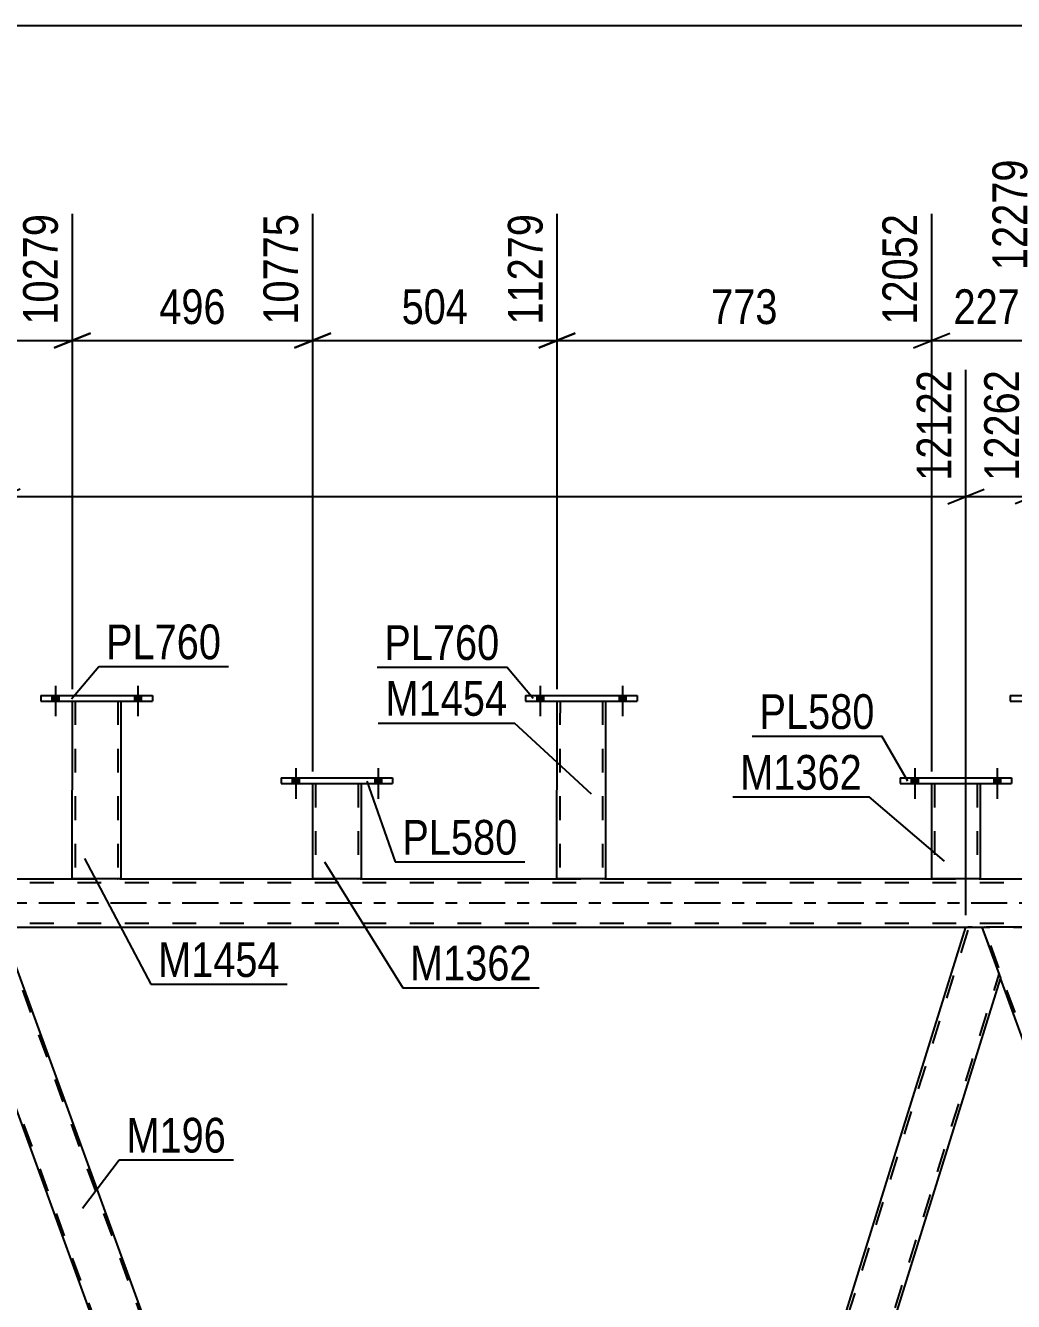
# Model space of a CAD drawing. Header units: millimetres. Extents: x -598 to 243, y -441 to 153.
# Drawn here: x -146.1 to -64.6, y -32.2 to 73 of the extents above; entities that cross this region are included whole.
import ezdxf

# ---------------------------------------------------------------- set-up
doc = ezdxf.new("R2010")
doc.units = ezdxf.units.MM
doc.linetypes.add('DXK_LINE_DOT2', pattern=[3.9198, 1.9599, -1.9599])
doc.linetypes.add('DXK_LINE_DOT3', pattern=[5.9187, 2.979, -0.9799, 0.9799, -0.9799])
doc.styles.add('Arial Narrow', font='ARIALN.TTF', dxfattribs={"height": 0.2})

# ---------------------------------------------------------------- blocks, each defined once
blk = doc.blocks.new('Part-318889849-1607 - 1356')
at = {"color": 7, "linetype": 'DXK_LINE_DOT2'}
for p, q in [((-553.39, 2.32), (-1.04, 2.32)), ((-142.24, 2.64), (-138.24, 2.64)), ((-122.4, 2.64), (-118.4, 2.64)), ((-102.24, 2.64), (-98.24, 2.64)), ((-71.32, 2.64), (-67.32, 2.64)), ((-553.39, -1.04), (-1.04, -1.04)), ((-68.49, -1.36), (-62.92, -1.36))]:
    blk.add_line(p, q, dxfattribs=at)
at = {"color": 2, "linetype": 'Continuous'}
for p, q in [((-169.48, 2.64), (-142.24, 2.64)), ((-138.24, 2.64), (-122.4, 2.64)), ((-118.4, 2.64), (-102.24, 2.64)), ((-98.24, 2.64), (-71.32, 2.64)), ((-67.32, 2.64), (-62.24, 2.64)), ((-148.05, -1.36), (-68.49, -1.36))]:
    blk.add_line(p, q, dxfattribs=at)
at = {"color": 7, "linetype": 'DXK_LINE_DOT3'}
blk.add_line((-553.39, 0.64), (-1.04, 0.64), dxfattribs=at)
blk = doc.blocks.new('Part-318889849-2072 - 1356')
at = {"color": 2, "linetype": 'Continuous'}
for p, q in [((-64.84, 17.76), (-64.84, 17.28)), ((-64.84, 17.76), (-55.64, 17.76)), ((-64.84, 17.28), (-55.64, 17.28)), ((-55.64, 17.76), (-55.64, 17.28))]:
    blk.add_line(p, q, dxfattribs=at)
blk = doc.blocks.new('Part-318889849-2066 - 1356')
at = {"color": 2, "linetype": 'Continuous'}
for p, q in [((-104.83, 17.76), (-104.83, 17.28)), ((-104.83, 17.76), (-95.63, 17.76)), ((-104.83, 17.28), (-95.63, 17.28)), ((-95.63, 17.76), (-95.63, 17.28))]:
    blk.add_line(p, q, dxfattribs=at)
blk = doc.blocks.new('Part-318889849-1456 - 1356')
at = {"color": 2, "linetype": 'Continuous'}
for p, q in [((-122.4, 2.64), (-122.4, 10.48)), ((-118.4, 10.48), (-118.4, 2.64)), ((-121.92, 2.64), (-122.4, 2.64)), ((-118.44, 2.64), (-121.92, 2.64)), ((-118.4, 2.64), (-118.44, 2.64))]:
    blk.add_line(p, q, dxfattribs=at)
at = {"color": 7, "linetype": 'DXK_LINE_DOT2'}
for p, q in [((-122.4, 10.48), (-118.4, 10.48)), ((-122.16, 10.48), (-122.16, 2.64)), ((-118.64, 10.48), (-118.64, 2.64)), ((-118.66, 2.64), (-118.64, 2.64))]:
    blk.add_line(p, q, dxfattribs=at)
blk = doc.blocks.new('Bolt-318889849-1804 - 1356')
at = {"linetype": 'Continuous'}
for points in [[(-143.91, 17.28), (-143.35, 17.28), (-143.35, 17.76), (-143.91, 17.76)], [(-143.91, 17.28), (-143.35, 17.28), (-143.35, 17.76), (-143.91, 17.76)], [(-137.11, 17.28), (-136.55, 17.28), (-136.55, 17.76), (-137.11, 17.76)], [(-137.11, 17.28), (-136.55, 17.28), (-136.55, 17.76), (-137.11, 17.76)]]:
    blk.add_hatch(color=1, dxfattribs=at).paths.add_polyline_path(points)
at = {"color": 1, "linetype": 'Continuous'}
for p, q in [((-143.63, 18.56), (-143.63, 16.04)), ((-143.63, 18.56), (-143.63, 16.04)), ((-136.83, 18.56), (-136.83, 16.04)), ((-136.83, 18.56), (-136.83, 16.04)), ((-143.91, 17.76), (-143.91, 17.28)), ((-143.91, 17.76), (-143.91, 17.28)), ((-143.35, 17.76), (-143.35, 17.28)), ((-143.35, 17.76), (-143.35, 17.28)), ((-137.11, 17.76), (-137.11, 17.28)), ((-137.11, 17.76), (-137.11, 17.28)), ((-136.55, 17.76), (-136.55, 17.28)), ((-136.55, 17.76), (-136.55, 17.28))]:
    blk.add_line(p, q, dxfattribs=at)
blk = doc.blocks.new('Part-318889849-1720 - 1356')
at = {"color": 7, "linetype": 'DXK_LINE_DOT2'}
for p, q in [((-108.02, -122.58), (-152.14, -1.36)), ((-104.1, -122.58), (-148.22, -1.36))]:
    blk.add_line(p, q, dxfattribs=at)
at = {"color": 2, "linetype": 'Continuous'}
for p, q in [((-105.68, -117.76), (-148.05, -1.36)), ((-109.94, -117.76), (-150.78, -5.56))]:
    blk.add_line(p, q, dxfattribs=at)
blk = doc.blocks.new('Part-318889849-1888 - 1356')
at = {"color": 2, "linetype": 'Continuous'}
for p, q in [((-67.17, -1.36), (-67.15, -1.36)), ((-67.15, -1.36), (-67.07, -1.36)), ((-67.07, -1.36), (-66.83, -1.36)), ((-62.92, -1.36), (-66.83, -1.36)), ((-23.05, -122.58), (-65.65, -5.56))]:
    blk.add_line(p, q, dxfattribs=at)
at = {"color": 7, "linetype": 'DXK_LINE_DOT2'}
for p, q in [((-67.17, -1.36), (-67.07, -1.36)), ((-67.17, -1.36), (-65.65, -5.56)), ((-22.88, -122.58), (-67, -1.36)), ((-66.99, -1.36), (-67, -1.36)), ((-67, -1.36), (-66.99, -1.36)), ((-66.96, -1.36), (-66.99, -1.36))]:
    blk.add_line(p, q, dxfattribs=at)
blk = doc.blocks.new('Part-318889849-1775 - 1356')
at = {"color": 2, "linetype": 'Continuous'}
for p, q in [((-125, 10.96), (-125, 10.48)), ((-125, 10.96), (-115.8, 10.96)), ((-115.8, 10.96), (-115.8, 10.48)), ((-125, 10.48), (-115.8, 10.48))]:
    blk.add_line(p, q, dxfattribs=at)
blk = doc.blocks.new('Bolt-318889849-1776 - 1356')
at = {"linetype": 'Continuous'}
for points in [[(-103.91, 17.28), (-103.35, 17.28), (-103.35, 17.76), (-103.91, 17.76)], [(-103.91, 17.28), (-103.35, 17.28), (-103.35, 17.76), (-103.91, 17.76)], [(-97.11, 17.28), (-96.55, 17.28), (-96.55, 17.76), (-97.11, 17.76)], [(-97.11, 17.28), (-96.55, 17.28), (-96.55, 17.76), (-97.11, 17.76)]]:
    blk.add_hatch(color=1, dxfattribs=at).paths.add_polyline_path(points)
at = {"color": 1, "linetype": 'Continuous'}
for p, q in [((-103.63, 18.56), (-103.63, 16.04)), ((-103.63, 18.56), (-103.63, 16.04)), ((-96.83, 18.56), (-96.83, 16.04)), ((-96.83, 18.56), (-96.83, 16.04)), ((-103.91, 17.76), (-103.91, 17.28)), ((-103.91, 17.76), (-103.91, 17.28)), ((-103.35, 17.76), (-103.35, 17.28)), ((-103.35, 17.76), (-103.35, 17.28)), ((-97.11, 17.76), (-97.11, 17.28)), ((-97.11, 17.76), (-97.11, 17.28)), ((-96.55, 17.76), (-96.55, 17.28)), ((-96.55, 17.76), (-96.55, 17.28))]:
    blk.add_line(p, q, dxfattribs=at)
blk = doc.blocks.new('Bolt-318889849-1803 - 1356')
at = {"linetype": 'Continuous'}
for points in [[(-73, 10.48), (-72.44, 10.48), (-72.44, 10.96), (-73, 10.96)], [(-73, 10.48), (-72.44, 10.48), (-72.44, 10.96), (-73, 10.96)], [(-66.2, 10.48), (-65.64, 10.48), (-65.64, 10.96), (-66.2, 10.96)], [(-66.2, 10.48), (-65.64, 10.48), (-65.64, 10.96), (-66.2, 10.96)]]:
    blk.add_hatch(color=1, dxfattribs=at).paths.add_polyline_path(points)
at = {"color": 1, "linetype": 'Continuous'}
for p, q in [((-72.72, 11.76), (-72.72, 9.24)), ((-72.72, 11.76), (-72.72, 9.24)), ((-65.92, 11.76), (-65.92, 9.24)), ((-65.92, 11.76), (-65.92, 9.24)), ((-73, 10.96), (-73, 10.48)), ((-73, 10.96), (-73, 10.48)), ((-72.44, 10.96), (-72.44, 10.48)), ((-72.44, 10.96), (-72.44, 10.48)), ((-66.2, 10.96), (-66.2, 10.48)), ((-66.2, 10.96), (-66.2, 10.48)), ((-65.64, 10.96), (-65.64, 10.48)), ((-65.64, 10.96), (-65.64, 10.48))]:
    blk.add_line(p, q, dxfattribs=at)
blk = doc.blocks.new('Bolt-318889849-1805 - 1356')
at = {"linetype": 'Continuous'}
for points in [[(-124.08, 10.48), (-123.52, 10.48), (-123.52, 10.96), (-124.08, 10.96)], [(-124.08, 10.48), (-123.52, 10.48), (-123.52, 10.96), (-124.08, 10.96)], [(-117.28, 10.48), (-116.72, 10.48), (-116.72, 10.96), (-117.28, 10.96)], [(-117.28, 10.48), (-116.72, 10.48), (-116.72, 10.96), (-117.28, 10.96)]]:
    blk.add_hatch(color=1, dxfattribs=at).paths.add_polyline_path(points)
at = {"color": 1, "linetype": 'Continuous'}
for p, q in [((-123.8, 11.76), (-123.8, 9.24)), ((-123.8, 11.76), (-123.8, 9.24)), ((-117, 11.76), (-117, 9.24)), ((-117, 11.76), (-117, 9.24)), ((-124.08, 10.96), (-124.08, 10.48)), ((-124.08, 10.96), (-124.08, 10.48)), ((-123.52, 10.96), (-123.52, 10.48)), ((-123.52, 10.96), (-123.52, 10.48)), ((-117.28, 10.96), (-117.28, 10.48)), ((-117.28, 10.96), (-117.28, 10.48)), ((-116.72, 10.96), (-116.72, 10.48)), ((-116.72, 10.96), (-116.72, 10.48))]:
    blk.add_line(p, q, dxfattribs=at)
blk = doc.blocks.new('Part-318889849-1878 - 1356')
at = {"color": 2, "linetype": 'Continuous'}
for p, q in [((-73.92, 10.96), (-73.92, 10.48)), ((-73.92, 10.96), (-64.72, 10.96)), ((-64.72, 10.96), (-64.72, 10.48)), ((-73.92, 10.48), (-64.72, 10.48))]:
    blk.add_line(p, q, dxfattribs=at)
blk = doc.blocks.new('Part-318889849-1883 - 1356')
at = {"color": 2, "linetype": 'Continuous'}
for p, q in [((-71.32, 2.64), (-71.32, 10.48)), ((-67.32, 10.48), (-67.32, 2.64)), ((-70.84, 2.64), (-71.32, 2.64)), ((-67.36, 2.64), (-70.84, 2.64)), ((-67.32, 2.64), (-67.36, 2.64))]:
    blk.add_line(p, q, dxfattribs=at)
at = {"color": 7, "linetype": 'DXK_LINE_DOT2'}
for p, q in [((-71.32, 10.48), (-67.32, 10.48)), ((-71.08, 10.48), (-71.08, 2.64)), ((-67.56, 10.48), (-67.56, 2.64)), ((-67.58, 2.64), (-67.56, 2.64))]:
    blk.add_line(p, q, dxfattribs=at)
blk = doc.blocks.new('Part-318889849-1943 - 1356')
at = {"color": 7, "linetype": 'DXK_LINE_DOT2'}
for p, q in [((-105.06, -119.48), (-68.24, -1.36)), ((-67.99, -1.36), (-68.35, -1.36)), ((-102.34, -122.58), (-65.76, -5.24)), ((-65.65, -5.56), (-65.63, -5.61))]:
    blk.add_line(p, q, dxfattribs=at)
at = {"color": 2, "linetype": 'Continuous'}
for p, q in [((-104.78, -117.76), (-68.49, -1.36)), ((-68.49, -1.36), (-68.45, -1.36)), ((-68.45, -1.36), (-67.99, -1.36)), ((-67.99, -1.36), (-67.17, -1.36)), ((-67.17, -1.36), (-65.65, -5.56)), ((-100.59, -117.76), (-65.63, -5.61))]:
    blk.add_line(p, q, dxfattribs=at)
blk = doc.blocks.new('Part-318889849-2055 - 1356')
at = {"color": 2, "linetype": 'Continuous'}
for p, q in [((-142.24, 2.64), (-142.23, 17.28)), ((-138.23, 17.28), (-138.24, 2.64)), ((-141.76, 2.64), (-142.24, 2.64)), ((-138.27, 2.64), (-141.76, 2.64)), ((-138.24, 2.64), (-138.27, 2.64))]:
    blk.add_line(p, q, dxfattribs=at)
at = {"color": 7, "linetype": 'DXK_LINE_DOT2'}
for p, q in [((-142.23, 17.28), (-138.23, 17.28)), ((-141.99, 17.28), (-142, 2.64)), ((-138.47, 17.28), (-138.48, 2.64)), ((-138.5, 2.64), (-138.48, 2.64))]:
    blk.add_line(p, q, dxfattribs=at)
blk = doc.blocks.new('Part-318889849-2056 - 1356')
at = {"color": 2, "linetype": 'Continuous'}
for p, q in [((-144.83, 17.76), (-144.83, 17.28)), ((-144.83, 17.76), (-135.63, 17.76)), ((-144.83, 17.28), (-135.63, 17.28)), ((-135.63, 17.76), (-135.63, 17.28))]:
    blk.add_line(p, q, dxfattribs=at)
blk = doc.blocks.new('Part-318889849-2061 - 1356')
at = {"color": 2, "linetype": 'Continuous'}
for p, q in [((-102.24, 2.64), (-102.23, 17.28)), ((-98.23, 17.28), (-98.24, 2.64)), ((-101.76, 2.64), (-102.24, 2.64)), ((-98.27, 2.64), (-101.76, 2.64)), ((-98.24, 2.64), (-98.27, 2.64))]:
    blk.add_line(p, q, dxfattribs=at)
at = {"color": 7, "linetype": 'DXK_LINE_DOT2'}
for p, q in [((-102.23, 17.28), (-98.23, 17.28)), ((-101.99, 17.28), (-102, 2.64)), ((-98.47, 17.28), (-98.48, 2.64)), ((-98.5, 2.64), (-98.48, 2.64))]:
    blk.add_line(p, q, dxfattribs=at)
blk = doc.blocks.new('StraightDimension-318889849-65539 - 64094')
at = {"color": 7, "linetype": 'Continuous'}
blk.add_line((-550.38, 73.01), (162.39, 73.01), dxfattribs=at)
blk = doc.blocks.new('StraightDimension-318889849-62044 - 1356')
at = {"color": 7, "linetype": 'Continuous'}
for p, q in [((-142.23, 18.28), (-142.23, 57.48)), ((-122.4, 11.48), (-122.4, 57.48)), ((-140.73, 47.64), (-143.73, 46.44)), ((-123.9, 46.44), (-120.9, 47.64)), ((-142.23, 47.04), (-122.4, 47.04))]:
    blk.add_line(p, q, dxfattribs=at)
at = {"color": 0}
blk.add_wipeout([(-128.97, 47.79), (-128.97, 51.99), (-135.66, 51.99), (-135.66, 47.79)], dxfattribs=at)
at = {"color": 3, "style": 'Arial Narrow'}
blk.add_text('496', height=2.863, dxfattribs=at).set_placement((-135.06, 48.39))
at = {"color": 0, "linetype": 'Continuous'}
blk.add_wipeout([(-123, 58.08), (-127.2, 58.08), (-127.2, 47.74), (-123, 47.74)], dxfattribs=at)
at = {"color": 3, "linetype": 'Continuous', "style": 'Arial Narrow'}
blk.add_text('10775', height=2.863, rotation=90.0002, dxfattribs=at).set_placement((-123.6, 48.34))
blk = doc.blocks.new('StraightDimension-318889849-62874 - 1356')
at = {"color": 7, "linetype": 'Continuous'}
for p, q in [((-148.05, -0.36), (-148.05, 44.61)), ((-68.49, -0.36), (-68.49, 44.61)), ((-146.55, 34.76), (-149.55, 33.56)), ((-69.99, 33.56), (-66.99, 34.76)), ((-148.05, 34.16), (-68.49, 34.16))]:
    blk.add_line(p, q, dxfattribs=at)
at = {"color": 0, "linetype": 'Continuous'}
blk.add_wipeout([(-69.09, 45.21), (-73.29, 45.21), (-73.29, 34.86), (-69.09, 34.86)], dxfattribs=at)
at = {"color": 3, "linetype": 'Continuous', "style": 'Arial Narrow'}
blk.add_text('12122', height=2.863, rotation=90.0002, dxfattribs=at).set_placement((-69.69, 35.46))
blk = doc.blocks.new('StraightDimension-318889849-62041 - 1356')
at = {"color": 7, "linetype": 'Continuous'}
for p, q in [((-62.24, 18.28), (-62.24, 61.98)), ((-71.32, 11.48), (-71.32, 57.48)), ((-72.82, 46.44), (-69.82, 47.64)), ((-60.74, 47.64), (-63.74, 46.44)), ((-71.32, 47.04), (-62.24, 47.04))]:
    blk.add_line(p, q, dxfattribs=at)
at = {"color": 0}
blk.add_wipeout([(-63.44, 47.79), (-63.44, 51.99), (-70.12, 51.99), (-70.12, 47.79)], dxfattribs=at)
at = {"color": 3, "style": 'Arial Narrow'}
blk.add_text('227', height=2.863, dxfattribs=at).set_placement((-69.52, 48.39))
at = {"color": 0, "linetype": 'Continuous'}
blk.add_wipeout([(-62.84, 62.58), (-67.04, 62.58), (-67.04, 52.24), (-62.84, 52.24)], dxfattribs=at)
at = {"color": 3, "linetype": 'Continuous', "style": 'Arial Narrow'}
blk.add_text('12279', height=2.863, rotation=90.0002, dxfattribs=at).set_placement((-63.44, 52.84))
blk = doc.blocks.new('StraightDimension-318889849-62042 - 1356')
at = {"color": 7, "linetype": 'Continuous'}
for p, q in [((-102.23, 18.28), (-102.23, 57.48)), ((-71.32, 11.48), (-71.32, 57.48)), ((-100.73, 47.64), (-103.73, 46.44)), ((-72.82, 46.44), (-69.82, 47.64)), ((-102.23, 47.04), (-71.32, 47.04))]:
    blk.add_line(p, q, dxfattribs=at)
at = {"color": 0}
blk.add_wipeout([(-83.43, 47.79), (-83.43, 51.99), (-90.12, 51.99), (-90.12, 47.79)], dxfattribs=at)
at = {"color": 3, "style": 'Arial Narrow'}
blk.add_text('773', height=2.863, dxfattribs=at).set_placement((-89.52, 48.39))
at = {"color": 0, "linetype": 'Continuous'}
blk.add_wipeout([(-71.92, 58.08), (-76.12, 58.08), (-76.12, 47.74), (-71.92, 47.74)], dxfattribs=at)
at = {"color": 3, "linetype": 'Continuous', "style": 'Arial Narrow'}
blk.add_text('12052', height=2.863, rotation=90.0002, dxfattribs=at).set_placement((-72.52, 48.34))
blk = doc.blocks.new('StraightDimension-318889849-62043 - 1356')
at = {"color": 7, "linetype": 'Continuous'}
for p, q in [((-122.4, 11.48), (-122.4, 57.48)), ((-102.23, 18.28), (-102.23, 57.48)), ((-120.9, 47.64), (-123.9, 46.44)), ((-103.73, 46.44), (-100.73, 47.64)), ((-122.4, 47.04), (-102.23, 47.04))]:
    blk.add_line(p, q, dxfattribs=at)
at = {"color": 0}
blk.add_wipeout([(-108.97, 47.79), (-108.97, 51.99), (-115.66, 51.99), (-115.66, 47.79)], dxfattribs=at)
at = {"color": 3, "style": 'Arial Narrow'}
blk.add_text('504', height=2.863, dxfattribs=at).set_placement((-115.06, 48.39))
at = {"color": 0, "linetype": 'Continuous'}
blk.add_wipeout([(-102.83, 58.08), (-107.03, 58.08), (-107.03, 47.74), (-102.83, 47.74)], dxfattribs=at)
at = {"color": 3, "linetype": 'Continuous', "style": 'Arial Narrow'}
blk.add_text('11279', height=2.863, rotation=90.0002, dxfattribs=at).set_placement((-103.43, 48.34))
blk = doc.blocks.new('StraightDimension-318889849-62045 - 1356')
at = {"color": 7, "linetype": 'Continuous'}
for p, q in [((-173.48, 11.48), (-173.48, 60.15)), ((-142.23, 18.28), (-142.23, 57.48)), ((-171.98, 47.64), (-174.98, 46.44)), ((-143.73, 46.44), (-140.73, 47.64)), ((-173.48, 47.04), (-142.23, 47.04))]:
    blk.add_line(p, q, dxfattribs=at)
at = {"color": 0}
blk.add_wipeout([(-154.52, 47.79), (-154.52, 51.99), (-161.2, 51.99), (-161.2, 47.79)], dxfattribs=at)
at = {"color": 3, "style": 'Arial Narrow'}
blk.add_text('781', height=2.863, dxfattribs=at).set_placement((-160.6, 48.39))
at = {"color": 0, "linetype": 'Continuous'}
blk.add_wipeout([(-142.83, 58.08), (-147.03, 58.08), (-147.03, 47.74), (-142.83, 47.74)], dxfattribs=at)
at = {"color": 3, "linetype": 'Continuous', "style": 'Arial Narrow'}
blk.add_text('10279', height=2.863, rotation=90.0002, dxfattribs=at).set_placement((-143.43, 48.34))
blk = doc.blocks.new('StraightDimension-318889849-62873 - 1356')
at = {"color": 7, "linetype": 'Continuous'}
for p, q in [((-68.49, -0.36), (-68.49, 44.61)), ((-62.92, -0.36), (-62.92, 44.61)), ((-69.99, 33.56), (-66.99, 34.76)), ((-61.42, 34.76), (-64.42, 33.56)), ((-68.49, 34.16), (-62.92, 34.16))]:
    blk.add_line(p, q, dxfattribs=at)
at = {"color": 0, "linetype": 'Continuous'}
blk.add_wipeout([(-63.52, 45.21), (-67.72, 45.21), (-67.72, 34.86), (-63.52, 34.86)], dxfattribs=at)
at = {"color": 3, "linetype": 'Continuous', "style": 'Arial Narrow'}
blk.add_text('12262', height=2.863, rotation=90.0002, dxfattribs=at).set_placement((-64.12, 35.46))
blk = doc.blocks.new('Mark-318889849-1452 - 1356')
at = {"color": 30, "linetype": 'Continuous'}
for p, q in [((-121.43, 4.02), (-114.97, -6.35)), ((-114.97, -6.35), (-103.72, -6.35))]:
    blk.add_line(p, q, dxfattribs=at)
at = {"color": 0}
blk.add_wipeout([(-104.32, -5.75), (-104.32, -2.75), (-114.37, -2.75), (-114.37, -5.75)], dxfattribs=at)
blk.add_wipeout([(-104.32, -5.75), (-104.32, -2.75), (-114.37, -2.75), (-114.37, -5.75)], dxfattribs=at)
at = {"color": 3, "style": 'Arial Narrow'}
blk.add_text('M1362', height=2.863, dxfattribs=at).set_placement((-114.37, -5.75))
blk = doc.blocks.new('Mark-318889849-1716 - 1356')
at = {"color": 30, "linetype": 'Continuous'}
for p, q in [((-141.38, -24.54), (-138.37, -20.55)), ((-138.37, -20.55), (-128.94, -20.55))]:
    blk.add_line(p, q, dxfattribs=at)
at = {"color": 0}
blk.add_wipeout([(-129.54, -19.95), (-129.54, -16.95), (-137.77, -16.95), (-137.77, -19.95)], dxfattribs=at)
blk.add_wipeout([(-129.54, -19.95), (-129.54, -16.95), (-137.77, -16.95), (-137.77, -19.95)], dxfattribs=at)
at = {"color": 3, "style": 'Arial Narrow'}
blk.add_text('M196', height=2.863, dxfattribs=at).set_placement((-137.77, -19.95))
blk = doc.blocks.new('Mark-318889849-2062 - 1356')
at = {"color": 30, "linetype": 'Continuous'}
for p in [(-117.09, 20.08), (-104.21, 17.51)]:
    blk.add_line(p, (-106.39, 20.08), dxfattribs=at)
at = {"color": 0}
blk.add_wipeout([(-106.99, 20.68), (-106.99, 23.68), (-116.49, 23.68), (-116.49, 20.68)], dxfattribs=at)
blk.add_wipeout([(-106.99, 20.68), (-106.99, 23.68), (-116.49, 23.68), (-116.49, 20.68)], dxfattribs=at)
at = {"color": 3, "style": 'Arial Narrow'}
blk.add_text('PL760', height=2.863, dxfattribs=at).set_placement((-116.49, 20.68))
blk = doc.blocks.new('Mark-318889849-1771 - 1356')
at = {"color": 30, "linetype": 'Continuous'}
for p, q in [((-117.92, 10.68), (-115.6, 4.02)), ((-115.6, 4.02), (-104.89, 4.02))]:
    blk.add_line(p, q, dxfattribs=at)
at = {"color": 0}
blk.add_wipeout([(-105.49, 4.62), (-105.49, 7.62), (-115, 7.62), (-115, 4.62)], dxfattribs=at)
blk.add_wipeout([(-105.49, 4.62), (-105.49, 7.62), (-115, 7.62), (-115, 4.62)], dxfattribs=at)
at = {"color": 3, "style": 'Arial Narrow'}
blk.add_text('PL580', height=2.863, dxfattribs=at).set_placement((-115, 4.62))
blk = doc.blocks.new('Mark-318889849-61868 - 1356')
at = {"color": 30, "linetype": 'Continuous'}
for p, q in [((-142.3, 17.48), (-140.05, 20.14)), ((-140.05, 20.14), (-129.35, 20.14))]:
    blk.add_line(p, q, dxfattribs=at)
at = {"color": 0}
blk.add_wipeout([(-129.95, 20.74), (-129.95, 23.74), (-139.45, 23.74), (-139.45, 20.74)], dxfattribs=at)
blk.add_wipeout([(-129.95, 20.74), (-129.95, 23.74), (-139.45, 23.74), (-139.45, 20.74)], dxfattribs=at)
at = {"color": 3, "style": 'Arial Narrow'}
blk.add_text('PL760', height=2.863, dxfattribs=at).set_placement((-139.45, 20.74))
blk = doc.blocks.new('Mark-318889849-1874 - 1356')
at = {"color": 30, "linetype": 'Continuous'}
for p in [(-86.13, 14.39), (-73.3, 10.68)]:
    blk.add_line(p, (-75.43, 14.39), dxfattribs=at)
at = {"color": 0}
blk.add_wipeout([(-76.03, 14.99), (-76.03, 17.99), (-85.53, 17.99), (-85.53, 14.99)], dxfattribs=at)
blk.add_wipeout([(-76.03, 14.99), (-76.03, 17.99), (-85.53, 17.99), (-85.53, 14.99)], dxfattribs=at)
at = {"color": 3, "style": 'Arial Narrow'}
blk.add_text('PL580', height=2.863, dxfattribs=at).set_placement((-85.53, 14.99))
blk = doc.blocks.new('Mark-318889849-1879 - 1356')
at = {"color": 30, "linetype": 'Continuous'}
for p in [(-87.72, 9.38), (-70.26, 4.09)]:
    blk.add_line(p, (-76.47, 9.38), dxfattribs=at)
at = {"color": 0}
blk.add_wipeout([(-77.07, 9.98), (-77.07, 12.98), (-87.12, 12.98), (-87.12, 9.98)], dxfattribs=at)
blk.add_wipeout([(-77.07, 9.98), (-77.07, 12.98), (-87.12, 12.98), (-87.12, 9.98)], dxfattribs=at)
at = {"color": 3, "style": 'Arial Narrow'}
blk.add_text('M1362', height=2.863, dxfattribs=at).set_placement((-87.12, 9.98))
blk = doc.blocks.new('Mark-318889849-2057 - 1356')
at = {"color": 30, "linetype": 'Continuous'}
for p in [(-116.99, 15.48), (-99.38, 9.6)]:
    blk.add_line(p, (-105.74, 15.48), dxfattribs=at)
at = {"color": 0}
blk.add_wipeout([(-106.34, 16.08), (-106.34, 19.08), (-116.39, 19.08), (-116.39, 16.08)], dxfattribs=at)
blk.add_wipeout([(-106.34, 16.08), (-106.34, 19.08), (-116.39, 19.08), (-116.39, 16.08)], dxfattribs=at)
at = {"color": 3, "style": 'Arial Narrow'}
blk.add_text('M1454', height=2.863, dxfattribs=at).set_placement((-116.39, 16.08))
blk = doc.blocks.new('Mark-318889849-61865 - 1356')
at = {"color": 30, "linetype": 'Continuous'}
for p, q in [((-141.24, 4.31), (-135.76, -6.07)), ((-135.76, -6.07), (-124.51, -6.07))]:
    blk.add_line(p, q, dxfattribs=at)
at = {"color": 0}
blk.add_wipeout([(-125.11, -5.47), (-125.11, -2.47), (-135.16, -2.47), (-135.16, -5.47)], dxfattribs=at)
blk.add_wipeout([(-125.11, -5.47), (-125.11, -2.47), (-135.16, -2.47), (-135.16, -5.47)], dxfattribs=at)
at = {"color": 3, "style": 'Arial Narrow'}
blk.add_text('M1454', height=2.863, dxfattribs=at).set_placement((-135.16, -5.47))

msp = doc.modelspace()

# ---------------------------------------------------------------- block references
for name in ['StraightDimension-318889849-65539 - 64094', 'Bolt-318889849-1804 - 1356', 'Bolt-318889849-1776 - 1356', 'Part-318889849-2056 - 1356', 'Part-318889849-2055 - 1356', 'Part-318889849-2066 - 1356', 'Part-318889849-2061 - 1356', 'Part-318889849-2072 - 1356', 'Bolt-318889849-1805 - 1356', 'Bolt-318889849-1803 - 1356', 'Part-318889849-1775 - 1356', 'Part-318889849-1878 - 1356', 'Part-318889849-1456 - 1356', 'Part-318889849-1883 - 1356', 'Part-318889849-1607 - 1356', 'Part-318889849-1720 - 1356', 'Part-318889849-1943 - 1356', 'Part-318889849-1888 - 1356']:
    msp.add_blockref(name, (0, 0))

# ---------------------------------------------------------------- next in the draw order: block references
for name in ['StraightDimension-318889849-62044 - 1356', 'Mark-318889849-1716 - 1356']:
    msp.add_blockref(name, (0, 0))

# ---------------------------------------------------------------- next in the draw order: block references
msp.add_blockref('StraightDimension-318889849-62874 - 1356', (0, 0))

# ---------------------------------------------------------------- next in the draw order: block references
for name in ['StraightDimension-318889849-62041 - 1356', 'StraightDimension-318889849-62045 - 1356', 'Mark-318889849-61865 - 1356', 'Mark-318889849-1452 - 1356']:
    msp.add_blockref(name, (0, 0))

# ---------------------------------------------------------------- next in the draw order: block references
for name in ['StraightDimension-318889849-62042 - 1356', 'Mark-318889849-61868 - 1356', 'Mark-318889849-1771 - 1356']:
    msp.add_blockref(name, (0, 0))

# ---------------------------------------------------------------- next in the draw order: block references
for name in ['StraightDimension-318889849-62043 - 1356', 'StraightDimension-318889849-62873 - 1356', 'Mark-318889849-1874 - 1356']:
    msp.add_blockref(name, (0, 0))

# ---------------------------------------------------------------- next in the draw order: block references
for name in ['Mark-318889849-2062 - 1356', 'Mark-318889849-1879 - 1356']:
    msp.add_blockref(name, (0, 0))

# ---------------------------------------------------------------- next in the draw order: block references
msp.add_blockref('Mark-318889849-2057 - 1356', (0, 0))

doc.saveas('drawing.dxf')
